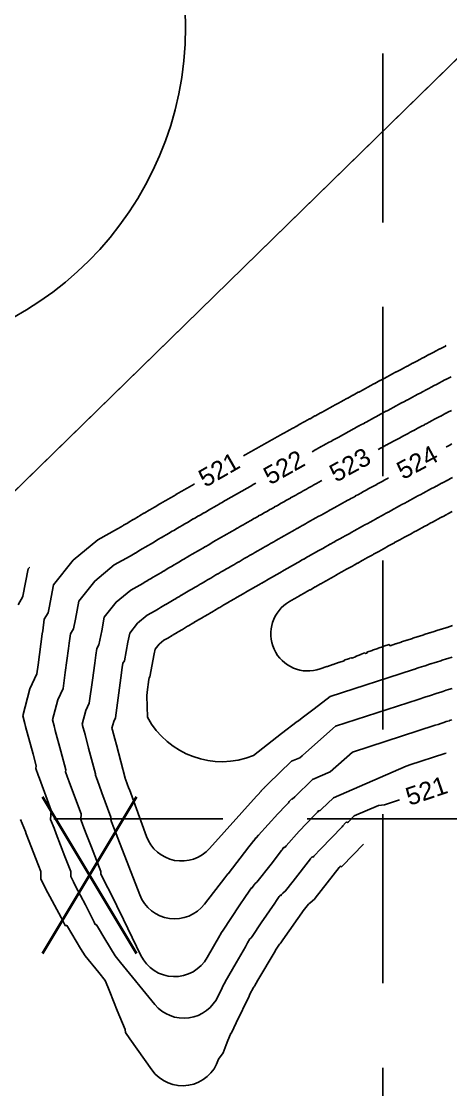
# Model space of a CAD drawing. Header units: feet. Extents: x 5163 to 12107, y -224 to 4120.
# Drawn here: x 6419.9 to 6477.1, y 1912.2 to 2054.4 of the extents above; entities that cross this region are included whole.
import ezdxf
from ezdxf.enums import TextEntityAlignment as Align

# ---------------------------------------------------------------- set-up
doc = ezdxf.new("R2010")
doc.units = ezdxf.units.FT
doc.linetypes.add('2003004C-A$0$BOUNDARY2', pattern=[1.3125, 1, -0.0625, 0.0625, -0.0625, 0.0625, -0.0625])
doc.linetypes.add('HIDDEN', pattern=[0.375, 0.25, -0.125])
for name, color, linetype in [('2003004C-A$0$3A-BERMS', 1, 'Continuous'), ('2003004C-A$0$3A-BND', 6, '2003004C-A$0$BOUNDARY2'), ('2003004C-A$0$3A-LOTNO', 7, 'Continuous'), ('2003004C-A$0$3A-WELL_ROAD', 1, 'Continuous'), ('2003004C-A$0$BND-WELL#1', 6, 'Continuous'), ('2003004C-A$0$XWTP', 15, 'Continuous'), ('grid', 254, 'Continuous')]:
    doc.layers.add(name, color=color, linetype=linetype)
doc.styles.add('2003004C-A$0$L100', font='simplex', dxfattribs={"height": 4})
doc.styles.add('2003004C-A$0$Standard', font='txt')
doc.styles.get("Standard").update_dxf_attribs({"font": 'ARIAL.TTF'})

# ---------------------------------------------------------------- blocks, each defined once
blk = doc.blocks.new('2003004C-A$0$lota')
at = {"style": '2003004C-A$0$Standard'}
blk.add_attdef('LOTDES', text='', height=0.0833, dxfattribs=at).set_placement((0, 0), align=Align.CENTER)
at = {"style": '2003004C-A$0$Standard', "flags": 1}
for tag in ['LOTAINF', 'LOTAAC', 'LOTASF']:
    blk.add_attdef(tag, text='', height=0.000000105, dxfattribs=at).set_placement((-0.03768, 0), align=Align.CENTER)

msp = doc.modelspace()

# ---------------------------------------------------------------- linework, layer by layer
at = {"layer": '2003004C-A$0$3A-BERMS', "color": 43, "linetype": 'Continuous'}
for points, elevation in [([(6476.54, 2011.2), (6476.47, 2011.16), (6476.47, 2011.16), (6476.45, 2011.15), (6475.74, 2010.78), (6475.74, 2010.78), (6475.72, 2010.77), (6475.02, 2010.4), (6475.01, 2010.4), (6474.99, 2010.39), (6474.29, 2010.02), (6474.29, 2010.02), (6474.26, 2010.01), (6473.57, 2009.64), (6473.56, 2009.64), (6473.54, 2009.63), (6472.84, 2009.26), (6472.83, 2009.25), (6472.81, 2009.24), (6472.11, 2008.88), (6472.1, 2008.87), (6472.08, 2008.86), (6471.39, 2008.49), (6471.38, 2008.48), (6471.36, 2008.48), (6470.67, 2008.11), (6470.65, 2008.1), (6470.63, 2008.09), (6469.94, 2007.72), (6469.92, 2007.71), (6469.9, 2007.71), (6469.22, 2007.34), (6469.2, 2007.33), (6469.18, 2007.32), (6468.5, 2006.95), (6468.47, 2006.94), (6468.45, 2006.93), (6467.77, 2006.56), (6467.75, 2006.55), (6467.73, 2006.54), (6467.05, 2006.18), (6467.03, 2006.16), (6467.01, 2006.16), (6466.33, 2005.79), (6466.3, 2005.78), (6466.28, 2005.77), (6465.61, 2005.4), (6465.58, 2005.39), (6465.56, 2005.38), (6464.89, 2005.01), (6464.86, 2005), (6464.84, 2004.99), (6464.17, 2004.62), (6464.13, 2004.61), (6464.11, 2004.6), (6463.45, 2004.23), (6463.41, 2004.21), (6463.39, 2004.21), (6462.73, 2003.84), (6462.69, 2003.82), (6462.67, 2003.81), (6462.01, 2003.45), (6461.97, 2003.43), (6461.95, 2003.42), (6461.29, 2003.06), (6461.25, 2003.04), (6461.23, 2003.03), (6460.57, 2002.67), (6460.53, 2002.64), (6460.51, 2002.63), (6459.85, 2002.27), (6459.81, 2002.25), (6459.79, 2002.24), (6459.14, 2001.88), (6459.09, 2001.85), (6459.07, 2001.85), (6458.42, 2001.48), (6458.37, 2001.46), (6458.35, 2001.45), (6457.7, 2001.09), (6457.65, 2001.06), (6457.63, 2001.05), (6456.98, 2000.69), (6456.93, 2000.66), (6456.91, 2000.66), (6456.56, 2000.46), (6456.53, 2000.44), (6456.24, 2000.28), (6456.22, 2000.27), (6456.2, 2000.26), (6455.55, 1999.9), (6455.5, 1999.87), (6455.48, 1999.86), (6454.84, 1999.5), (6454.78, 1999.47), (6454.76, 1999.46), (6454.12, 1999.1), (6454.06, 1999.07), (6454.05, 1999.06), (6453.41, 1998.7), (6453.35, 1998.67), (6453.33, 1998.66), (6452.69, 1998.3), (6452.63, 1998.27), (6452.61, 1998.26), (6451.98, 1997.9), (6451.92, 1997.87), (6451.9, 1997.86), (6451.26, 1997.5), (6451.2, 1997.47), (6451.18, 1997.46), (6450.55, 1997.1), (6450.49, 1997.07), (6450.47, 1997.06), (6449.84, 1996.7), (6449.77, 1996.66), (6449.76, 1996.66), (6449.56, 1996.54)], 521), ([(6477.2, 2007.06), (6476.61, 2006.75), (6476.5, 2006.69), (6476.48, 2006.68), (6475.89, 2006.37), (6475.77, 2006.31), (6475.75, 2006.3), (6475.17, 2005.99), (6475.05, 2005.92), (6475.03, 2005.92), (6474.44, 2005.61), (6474.32, 2005.54), (6474.31, 2005.53), (6473.72, 2005.23), (6473.6, 2005.16), (6473.58, 2005.15), (6473, 2004.84), (6472.88, 2004.78), (6472.86, 2004.77), (6472.28, 2004.46), (6472.15, 2004.39), (6472.14, 2004.39), (6471.56, 2004.08), (6471.43, 2004.01), (6471.41, 2004), (6470.84, 2003.69), (6470.71, 2003.62), (6470.69, 2003.62), (6470.12, 2003.31), (6469.99, 2003.24), (6469.97, 2003.23), (6469.4, 2002.92), (6469.27, 2002.85), (6469.25, 2002.84), (6468.68, 2002.54), (6468.55, 2002.46), (6468.53, 2002.46), (6467.96, 2002.15), (6467.82, 2002.08), (6467.81, 2002.07), (6467.25, 2001.76), (6467.1, 2001.69), (6467.09, 2001.68), (6466.53, 2001.38), (6466.39, 2001.3), (6466.37, 2001.29), (6465.81, 2000.99), (6465.67, 2000.91), (6465.65, 2000.9), (6465.09, 2000.6), (6464.95, 2000.52), (6464.93, 2000.51), (6464.38, 2000.21), (6464.23, 2000.13), (6464.21, 2000.12), (6463.66, 1999.82), (6463.51, 1999.74), (6463.5, 1999.73), (6462.95, 1999.43), (6462.79, 1999.35), (6462.78, 1999.34), (6462.23, 1999.04), (6462.08, 1998.95), (6462.06, 1998.95), (6461.52, 1998.65), (6461.36, 1998.56), (6461.34, 1998.55), (6460.8, 1998.26), (6460.64, 1998.17), (6460.63, 1998.16), (6460.09, 1997.86), (6459.93, 1997.77), (6459.91, 1997.77), (6459.38, 1997.47), (6459.21, 1997.38), (6459.2, 1997.37), (6458.68, 1997.09)], 522), ([(6477.24, 2002.59), (6476.77, 2002.33), (6476.54, 2002.21), (6476.52, 2002.21), (6476.05, 2001.96), (6475.82, 2001.83), (6475.8, 2001.83), (6475.33, 2001.58), (6475.1, 2001.45), (6475.08, 2001.44), (6474.61, 2001.19), (6474.38, 2001.07), (6474.36, 2001.06), (6473.9, 2000.81), (6473.66, 2000.69), (6473.64, 2000.68), (6473.18, 2000.43), (6472.94, 2000.3), (6472.92, 2000.3), (6472.46, 2000.05), (6472.22, 1999.92), (6472.2, 1999.91), (6471.75, 1999.67), (6471.5, 1999.53), (6471.49, 1999.53), (6471.03, 1999.28), (6470.78, 1999.15), (6470.77, 1999.14), (6470.31, 1998.9), (6470.06, 1998.76), (6470.05, 1998.76), (6469.6, 1998.51), (6469.35, 1998.38), (6469.33, 1998.37), (6468.88, 1998.13), (6468.63, 1997.99), (6468.62, 1997.99), (6468.17, 1997.74), (6467.91, 1997.6), (6467.9, 1997.6), (6467.51, 1997.38)], 523), ([(6477.3, 1998.12), (6476.94, 1997.93), (6476.59, 1997.74), (6476.58, 1997.74), (6476.54, 1997.71)], 524), ([(6477.33, 1989.12), (6476.75, 1988.81), (6476.74, 1988.8), (6476.62, 1988.74), (6476.04, 1988.42), (6476.03, 1988.42), (6475.91, 1988.36), (6475.33, 1988.04), (6475.33, 1988.04), (6475.21, 1987.98), (6474.62, 1987.66), (6474.62, 1987.66), (6474.5, 1987.6), (6473.91, 1987.28), (6473.91, 1987.28), (6473.8, 1987.22), (6473.21, 1986.9), (6473.2, 1986.9), (6473.09, 1986.84), (6472.5, 1986.51), (6472.5, 1986.51), (6472.39, 1986.45), (6471.79, 1986.13), (6471.79, 1986.13), (6471.69, 1986.07), (6471.09, 1985.75), (6471.09, 1985.74), (6470.98, 1985.69), (6470.38, 1985.36), (6470.38, 1985.36), (6470.28, 1985.3), (6469.68, 1984.98), (6469.68, 1984.97), (6469.58, 1984.92), (6468.97, 1984.59), (6468.97, 1984.59), (6468.88, 1984.54), (6468.27, 1984.2), (6468.27, 1984.2), (6468.18, 1984.15), (6467.57, 1983.81), (6467.56, 1983.81), (6467.47, 1983.76), (6466.86, 1983.43), (6466.86, 1983.43), (6466.77, 1983.38), (6466.16, 1983.04), (6466.16, 1983.04), (6466.07, 1982.99), (6465.46, 1982.65), (6465.46, 1982.65), (6465.37, 1982.6), (6464.76, 1982.26), (6464.75, 1982.26), (6464.71, 1982.23), (6464.37, 1982.04), (6464.33, 1982.02), (6464.06, 1981.87), (6464.05, 1981.87), (6463.97, 1981.82), (6463.35, 1981.48), (6463.35, 1981.48), (6463.28, 1981.43), (6462.65, 1981.09), (6462.65, 1981.08), (6462.58, 1981.04), (6461.95, 1980.69), (6461.95, 1980.69), (6461.88, 1980.65), (6461.25, 1980.3), (6461.25, 1980.3), (6461.18, 1980.26), (6460.55, 1979.91), (6460.55, 1979.91), (6460.49, 1979.87), (6459.86, 1979.51), (6459.85, 1979.51), (6459.79, 1979.48), (6459.16, 1979.12), (6459.16, 1979.12), (6459.09, 1979.08), (6458.46, 1978.72), (6458.46, 1978.72), (6458.4, 1978.69), (6457.76, 1978.33), (6457.76, 1978.33), (6457.7, 1978.29), (6457.06, 1977.93), (6457.06, 1977.93), (6457.01, 1977.9), (6456.37, 1977.53), (6456.37, 1977.53), (6456.31, 1977.5), (6455.69, 1977.15)], 526), ([(6421.01, 1981.69), (6421.02, 1981.69), (6420.86, 1981.48), (6420.16, 1977.86), (6420.15, 1977.8), (6419.51, 1976.72)], 520), ([(6446.19, 1924.68), (6446.29, 1924.87), (6446.7, 1925.74), (6446.87, 1926.11), (6446.97, 1926.26), (6447.01, 1926.31), (6447.12, 1926.51), (6448.55, 1929.07), (6449.8, 1931.18), (6450.1, 1931.71), (6450.39, 1932.23), (6450.5, 1932.34), (6450.57, 1932.39), (6450.68, 1932.56), (6451.89, 1934.4), (6453.73, 1937.01), (6453.95, 1937.34), (6454.31, 1937.88), (6454.41, 1938.03), (6454.52, 1938), (6454.63, 1938.15), (6454.78, 1938.34), (6455.16, 1938.64), (6456.16, 1939.93), (6458.45, 1942.88), (6458.49, 1942.93), (6458.57, 1943.04), (6458.68, 1943.17), (6458.82, 1943.12), (6458.93, 1943.25), (6459.83, 1944.25), (6462.67, 1947.18), (6462.78, 1947.3), (6463.13, 1947.69), (6463.24, 1947.8), (6463.41, 1947.73), (6463.53, 1947.84), (6464.31, 1948.6), (6467.53, 1950), (6468.32, 1950.07), (6470.34, 1950.75)], 521), ([(6446.82, 1917.07), (6447.25, 1918.15), (6447.46, 1918.7), (6447.8, 1919.58), (6447.83, 1919.67), (6447.89, 1919.67), (6447.93, 1919.75), (6448.55, 1921.09), (6450.28, 1924.6), (6450.41, 1924.87), (6450.87, 1925.77), (6450.93, 1925.86), (6450.99, 1925.89), (6451.02, 1925.95), (6451.45, 1926.73), (6453.76, 1930.61), (6453.83, 1930.74), (6454.36, 1931.55), (6454.43, 1931.63), (6454.51, 1931.68), (6454.53, 1931.72), (6454.8, 1932.13), (6457.64, 1936.16), (6457.67, 1936.21), (6458.2, 1936.85), (6458.31, 1936.95), (6458.4, 1937.01), (6458.41, 1937.02), (6458.43, 1937.05), (6458.99, 1937.51), (6459.11, 1937.66), (6462.29, 1941.74), (6462.29, 1941.75), (6462.41, 1941.9), (6462.41, 1941.91), (6462.61, 1941.85), (6462.62, 1941.85), (6462.68, 1941.91), (6465.52, 1944.84)], 520)]:
    msp.add_lwpolyline(points, dxfattribs=dict(at, elevation=elevation))
for points, elevation in [([(6468.88, 1993.6), (6468.73, 1993.52), (6468.72, 1993.52), (6468.39, 1993.34), (6468.02, 1993.13), (6468.01, 1993.13), (6467.68, 1992.95), (6467.31, 1992.75), (6467.3, 1992.74), (6466.97, 1992.56), (6466.6, 1992.36), (6466.59, 1992.35), (6466.26, 1992.18), (6465.88, 1991.97), (6465.87, 1991.96), (6465.55, 1991.79), (6465.17, 1991.58), (6465.16, 1991.57), (6464.85, 1991.4), (6464.46, 1991.19), (6464.45, 1991.18), (6464.14, 1991.01), (6463.75, 1990.8), (6463.74, 1990.79), (6463.43, 1990.62), (6463.04, 1990.41), (6463.04, 1990.4), (6462.72, 1990.23), (6462.34, 1990.01), (6462.33, 1990.01), (6462.02, 1989.84), (6461.63, 1989.62), (6461.62, 1989.62), (6461.45, 1989.52), (6461.23, 1989.4), (6461.09, 1989.33), (6460.92, 1989.23), (6460.91, 1989.22), (6460.61, 1989.05), (6460.21, 1988.83), (6460.2, 1988.83), (6459.9, 1988.66), (6459.5, 1988.44), (6459.5, 1988.44), (6459.2, 1988.27), (6458.8, 1988.04), (6458.79, 1988.04), (6458.49, 1987.87), (6458.09, 1987.65), (6458.08, 1987.65), (6457.79, 1987.48), (6457.39, 1987.25), (6457.38, 1987.25), (6457.08, 1987.08), (6456.68, 1986.86), (6456.67, 1986.85), (6456.38, 1986.69), (6455.98, 1986.46), (6455.97, 1986.45), (6455.68, 1986.29), (6455.27, 1986.06), (6455.26, 1986.06), (6454.97, 1985.89), (6454.57, 1985.66), (6454.56, 1985.66), (6454.27, 1985.5), (6453.86, 1985.26), (6453.85, 1985.26), (6453.57, 1985.1), (6453.16, 1984.86), (6453.15, 1984.86), (6452.87, 1984.7), (6452.46, 1984.46), (6452.45, 1984.46), (6452.17, 1984.3), (6451.75, 1984.06), (6451.75, 1984.06), (6451.47, 1983.9), (6451.05, 1983.66), (6451.04, 1983.66), (6450.77, 1983.5), (6450.35, 1983.26), (6450.34, 1983.25), (6450.07, 1983.1), (6449.65, 1982.86), (6449.64, 1982.85), (6449.37, 1982.69), (6448.95, 1982.45), (6448.94, 1982.45), (6448.67, 1982.29), (6448.25, 1982.05), (6448.24, 1982.04), (6447.97, 1981.89), (6447.55, 1981.64), (6447.54, 1981.64), (6447.27, 1981.49), (6446.85, 1981.24), (6446.84, 1981.23), (6446.58, 1981.08), (6446.15, 1980.83), (6446.14, 1980.83), (6445.88, 1980.68), (6445.45, 1980.43), (6445.44, 1980.42), (6445.18, 1980.27), (6444.75, 1980.02), (6444.74, 1980.02), (6444.49, 1979.87), (6444.05, 1979.61), (6444.05, 1979.61), (6443.79, 1979.46), (6443.36, 1979.2), (6443.35, 1979.2), (6443.1, 1979.05), (6442.66, 1978.8), (6442.65, 1978.79), (6442.4, 1978.64), (6441.96, 1978.39), (6441.96, 1978.38), (6441.71, 1978.24), (6441.27, 1977.98), (6441.26, 1977.97), (6441.01, 1977.83), (6440.57, 1977.57), (6440.56, 1977.56), (6440.32, 1977.42), (6439.88, 1977.15), (6439.87, 1977.15), (6439.63, 1977.01), (6439.18, 1976.74), (6439.17, 1976.74), (6438.93, 1976.6), (6438.49, 1976.33), (6438.48, 1976.33), (6438.24, 1976.19), (6437.79, 1975.92), (6436.73, 1975.33), (6435.43, 1974.26), (6434.38, 1972.93), (6434.15, 1971.72), (6433.67, 1969.25), (6433.48, 1968.93), (6433.4, 1968.38), (6433.22, 1967), (6433.03, 1965.64), (6432.49, 1961.68), (6432.25, 1961.19), (6432.02, 1960.29), (6432.09, 1960.04), (6432.4, 1958.88), (6432.62, 1958.07), (6433.8, 1953.64), (6433.79, 1953.61), (6433.82, 1953.52), (6434.28, 1952.27), (6434.34, 1952.12), (6436.61, 1945.89, 0.566515), (6445.03, 1944.27), (6451.27, 1951.24), (6451.45, 1951.43), (6451.88, 1951.9), (6451.91, 1951.93), (6452.33, 1952.4), (6452.35, 1952.39), (6452.8, 1952.83), (6455.96, 1955.88), (6457.06, 1956.36), (6457.34, 1956.61), (6457.46, 1956.69), (6461.82, 1960.54), (6472.81, 1964.12), (6473.09, 1964.21), (6473.09, 1964.21), (6473.57, 1964.37), (6473.84, 1964.45), (6473.85, 1964.46), (6474.32, 1964.61), (6474.59, 1964.7), (6474.6, 1964.7), (6475.07, 1964.85), (6475.35, 1964.94), (6475.35, 1964.94), (6475.82, 1965.09), (6476.1, 1965.18), (6476.11, 1965.19), (6476.57, 1965.33), (6476.86, 1965.42), (6476.86, 1965.43), (6477.33, 1965.58)], 524), ([(6477.37, 1993.65), (6477.13, 1993.52), (6476.66, 1993.27), (6476.65, 1993.27), (6476.42, 1993.14), (6475.95, 1992.89), (6475.94, 1992.89), (6475.71, 1992.76), (6475.24, 1992.51), (6475.23, 1992.51), (6475, 1992.38), (6474.52, 1992.13), (6474.52, 1992.13), (6474.29, 1992), (6473.81, 1991.75), (6473.81, 1991.74), (6473.58, 1991.62), (6473.1, 1991.36), (6473.1, 1991.36), (6472.87, 1991.24), (6472.39, 1990.98), (6472.39, 1990.98), (6472.16, 1990.86), (6471.68, 1990.6), (6471.68, 1990.59), (6471.45, 1990.47), (6470.97, 1990.21), (6470.97, 1990.21), (6470.75, 1990.09), (6470.26, 1989.83), (6470.26, 1989.82), (6470.04, 1989.7), (6469.55, 1989.44), (6469.55, 1989.44), (6469.33, 1989.32), (6468.85, 1989.05), (6468.84, 1989.05), (6468.63, 1988.93), (6468.14, 1988.67), (6468.13, 1988.66), (6467.92, 1988.55), (6467.43, 1988.28), (6467.42, 1988.28), (6467.22, 1988.16), (6466.72, 1987.89), (6466.72, 1987.89), (6466.51, 1987.77), (6466.02, 1987.5), (6466.01, 1987.5), (6465.81, 1987.39), (6465.31, 1987.11), (6465.3, 1987.11), (6465.1, 1987), (6464.6, 1986.72), (6464.6, 1986.72), (6464.4, 1986.61), (6463.9, 1986.33), (6463.89, 1986.33), (6463.7, 1986.22), (6463.19, 1985.94), (6463.19, 1985.94), (6463.08, 1985.88), (6462.8, 1985.72), (6462.71, 1985.67), (6462.49, 1985.55), (6462.48, 1985.55), (6462.29, 1985.44), (6461.78, 1985.16), (6461.78, 1985.15), (6461.59, 1985.05), (6461.08, 1984.76), (6461.07, 1984.76), (6460.89, 1984.66), (6460.38, 1984.37), (6460.37, 1984.37), (6460.19, 1984.26), (6459.67, 1983.97), (6459.67, 1983.97), (6459.48, 1983.87), (6458.97, 1983.58), (6458.96, 1983.58), (6458.78, 1983.48), (6458.27, 1983.18), (6458.26, 1983.18), (6458.08, 1983.08), (6457.57, 1982.79), (6457.56, 1982.79), (6457.38, 1982.69), (6456.86, 1982.39), (6456.86, 1982.39), (6456.69, 1982.29), (6456.16, 1981.99), (6456.16, 1981.99), (6455.99, 1981.89), (6455.46, 1981.6), (6455.46, 1981.59), (6455.29, 1981.5), (6454.76, 1981.2), (6454.76, 1981.2), (6454.59, 1981.1), (6454.06, 1980.8), (6454.06, 1980.8), (6453.89, 1980.7), (6453.36, 1980.4), (6453.36, 1980.4), (6453.2, 1980.3), (6452.66, 1980), (6452.66, 1980), (6452.5, 1979.91), (6451.97, 1979.6), (6451.96, 1979.6), (6451.8, 1979.51), (6451.27, 1979.2), (6451.26, 1979.2), (6451.11, 1979.11), (6450.57, 1978.8), (6450.57, 1978.79), (6450.41, 1978.7), (6449.87, 1978.39), (6449.87, 1978.39), (6449.72, 1978.3), (6449.18, 1977.99), (6449.17, 1977.99), (6449.02, 1977.9), (6448.48, 1977.59), (6448.48, 1977.58), (6448.33, 1977.5), (6447.78, 1977.18), (6447.78, 1977.18), (6447.63, 1977.1), (6447.09, 1976.78), (6447.09, 1976.78), (6446.94, 1976.69), (6446.39, 1976.37), (6446.39, 1976.37), (6446.25, 1976.29), (6445.7, 1975.97), (6445.7, 1975.96), (6445.56, 1975.88), (6445.01, 1975.56), (6445, 1975.56), (6444.86, 1975.48), (6444.31, 1975.15), (6444.31, 1975.15), (6444.17, 1975.07), (6443.62, 1974.74), (6443.61, 1974.74), (6443.48, 1974.67), (6442.93, 1974.34), (6442.92, 1974.33), (6442.79, 1974.26), (6442.23, 1973.93), (6442.23, 1973.93), (6442.1, 1973.85), (6441.54, 1973.52), (6441.54, 1973.52), (6441.41, 1973.44), (6440.85, 1973.11), (6440.85, 1973.11), (6440.72, 1973.03), (6440.16, 1972.7), (6440.15, 1972.7), (6440.03, 1972.62), (6439.47, 1972.29), (6438.94, 1971.99), (6438.29, 1971.46), (6437.76, 1970.79), (6437.64, 1970.19), (6437.05, 1967.11), (6436.97, 1966.99), (6436.94, 1966.77), (6436.71, 1965.06), (6436.65, 1964.61), (6436.75, 1961.74, 0.379356), (6450.86, 1956.63), (6454.61, 1959.58), (6456.68, 1961.19), (6456.87, 1961.26), (6457.35, 1961.65), (6458.96, 1962.87), (6461.09, 1964.5), (6472.06, 1968.06), (6472.21, 1968.11), (6472.22, 1968.11), (6472.81, 1968.3), (6472.97, 1968.35), (6472.97, 1968.36), (6473.57, 1968.55), (6473.73, 1968.6), (6473.73, 1968.6), (6474.32, 1968.79), (6474.48, 1968.84), (6474.49, 1968.84), (6475.08, 1969.03), (6475.24, 1969.08), (6475.25, 1969.09), (6475.83, 1969.27), (6476, 1969.33), (6476, 1969.33), (6476.59, 1969.51), (6476.76, 1969.57), (6476.76, 1969.57), (6477.34, 1969.75)], 525), ([(6443.01, 1992.8), (6442.73, 1992.65), (6442.66, 1992.6), (6442.64, 1992.59), (6442.03, 1992.24), (6441.95, 1992.19), (6441.93, 1992.19), (6441.32, 1991.83), (6441.24, 1991.78), (6441.22, 1991.78), (6440.61, 1991.42), (6440.53, 1991.37), (6440.51, 1991.36), (6439.9, 1991.01), (6439.82, 1990.96), (6439.81, 1990.95), (6439.2, 1990.6), (6439.12, 1990.55), (6439.1, 1990.54), (6438.49, 1990.19), (6438.41, 1990.14), (6438.39, 1990.13), (6437.79, 1989.77), (6437.7, 1989.72), (6437.69, 1989.72), (6437.08, 1989.36), (6437, 1989.31), (6436.98, 1989.3), (6436.38, 1988.95), (6436.29, 1988.9), (6436.27, 1988.89), (6435.67, 1988.53), (6435.58, 1988.48), (6435.57, 1988.47), (6434.97, 1988.12), (6434.88, 1988.07), (6434.86, 1988.06), (6434.27, 1987.7), (6434.18, 1987.65), (6434.16, 1987.64), (6433.56, 1987.29), (6433.47, 1987.23), (6433.45, 1987.23), (6432.86, 1986.87), (6432.77, 1986.82), (6430.12, 1985.35), (6426.86, 1982.67), (6424.24, 1979.35), (6423.65, 1976.32), (6423.53, 1975.66), (6423, 1974.78), (6422.79, 1973.23), (6422.73, 1972.85), (6422.17, 1968.71), (6422.01, 1967.53), (6421.06, 1965.52), (6420.13, 1961.93), (6420.41, 1960.9), (6420.51, 1960.52), (6421.5, 1956.83), (6421.91, 1955.28), (6421.87, 1954.94), (6422.19, 1954.04), (6422.36, 1953.59), (6423.38, 1950.78), (6423.92, 1949.31), (6423.85, 1948.13), (6424.31, 1946.96), (6424.59, 1946.23), (6425.75, 1943.23), (6426.52, 1941.23), (6426.52, 1940.89), (6426.55, 1940.54), (6426.88, 1939.85), (6427.17, 1939.28), (6428.51, 1936.79), (6429.63, 1934.47), (6429.77, 1934.18), (6429.91, 1934.18), (6430.09, 1933.88), (6431.07, 1932.26), (6432.44, 1929.97), (6433.16, 1929.09), (6437.71, 1923.52, 0.559004), (6446.19, 1924.68)], 521), ([(6451.2, 1992.9), (6450.84, 1992.7), (6450.66, 1992.59), (6450.65, 1992.59), (6450.13, 1992.29), (6449.95, 1992.19), (6449.94, 1992.19), (6449.42, 1991.89), (6449.24, 1991.79), (6449.23, 1991.78), (6448.72, 1991.49), (6448.53, 1991.38), (6448.52, 1991.38), (6448.01, 1991.09), (6447.82, 1990.98), (6447.81, 1990.97), (6447.3, 1990.68), (6447.12, 1990.58), (6447.1, 1990.57), (6446.6, 1990.28), (6446.41, 1990.17), (6446.39, 1990.16), (6445.89, 1989.87), (6445.7, 1989.76), (6445.69, 1989.76), (6445.18, 1989.47), (6444.99, 1989.36), (6444.98, 1989.35), (6444.48, 1989.06), (6444.29, 1988.95), (6444.27, 1988.94), (6443.78, 1988.65), (6443.58, 1988.54), (6443.57, 1988.54), (6443.07, 1988.25), (6442.88, 1988.13), (6442.86, 1988.13), (6442.37, 1987.84), (6442.17, 1987.72), (6442.16, 1987.72), (6441.66, 1987.43), (6441.47, 1987.31), (6441.45, 1987.31), (6440.96, 1987.02), (6440.76, 1986.9), (6440.75, 1986.9), (6440.26, 1986.61), (6440.06, 1986.49), (6440.04, 1986.49), (6439.56, 1986.2), (6439.35, 1986.08), (6439.34, 1986.07), (6438.85, 1985.79), (6438.65, 1985.67), (6438.64, 1985.66), (6438.15, 1985.38), (6437.95, 1985.26), (6437.94, 1985.25), (6437.45, 1984.96), (6437.25, 1984.84), (6437.23, 1984.84), (6436.75, 1984.55), (6436.54, 1984.43), (6436.53, 1984.42), (6436.05, 1984.14), (6435.84, 1984.01), (6435.83, 1984.01), (6435.35, 1983.72), (6435.14, 1983.6), (6435.13, 1983.59), (6434.65, 1983.31), (6434.44, 1983.18), (6432.33, 1982.01), (6429.72, 1979.86), (6427.62, 1977.21), (6427.15, 1974.79), (6426.91, 1973.53), (6426.49, 1972.83), (6426.33, 1971.61), (6426.23, 1970.9), (6425.79, 1967.69), (6425.5, 1965.58), (6424.79, 1964.08), (6424.1, 1961.38), (6424.3, 1960.61), (6424.47, 1959.97), (6425.2, 1957.24), (6425.87, 1954.73), (6425.84, 1954.49), (6426.07, 1953.87), (6426.33, 1953.15), (6427.03, 1951.23), (6427.9, 1948.87), (6427.85, 1948.13), (6428.14, 1947.4), (6428.59, 1946.23), (6429.28, 1944.44), (6430.52, 1941.23), (6430.52, 1941.06), (6430.53, 1940.88), (6430.7, 1940.54), (6431.15, 1939.62), (6431.78, 1938.47), (6433.55, 1934.81), (6435.87, 1930.04, 0.604422), (6444.72, 1929.77), (6446.37, 1932.68), (6446.43, 1932.79), (6446.61, 1933.11), (6446.63, 1933.1), (6446.83, 1933.41), (6448.98, 1936.66), (6449.83, 1937.87), (6450.23, 1938.47), (6450.4, 1938.73), (6450.59, 1939.02), (6450.65, 1939), (6450.85, 1939.27), (6451.12, 1939.62), (6451.32, 1939.78), (6453.21, 1942.21), (6454.62, 1944.02), (6454.69, 1944.11), (6454.74, 1944.17), (6454.94, 1944.43), (6455.03, 1944.4), (6455.25, 1944.65), (6456.97, 1946.58), (6458.93, 1948.6), (6459.15, 1948.83), (6459.39, 1949.1), (6459.6, 1949.33), (6459.73, 1949.29), (6459.95, 1949.5), (6461.53, 1951.02), (6471.24, 1955.25, -0.02525), (6471.71, 1955.42), (6476.35, 1956.9), (6476.36, 1956.91), (6476.57, 1956.98)], 522), ([(6459.99, 1993.26), (6459.82, 1993.17), (6459.66, 1993.08), (6459.48, 1992.98), (6459.35, 1992.91), (6459.34, 1992.9), (6458.92, 1992.67), (6458.64, 1992.51), (6458.63, 1992.51), (6458.21, 1992.27), (6457.93, 1992.12), (6457.92, 1992.11), (6457.5, 1991.88), (6457.22, 1991.72), (6457.21, 1991.72), (6456.8, 1991.48), (6456.51, 1991.32), (6456.5, 1991.32), (6456.09, 1991.09), (6455.8, 1990.93), (6455.79, 1990.92), (6455.38, 1990.69), (6455.09, 1990.53), (6455.08, 1990.52), (6454.67, 1990.29), (6454.38, 1990.13), (6454.37, 1990.12), (6453.97, 1989.89), (6453.68, 1989.73), (6453.66, 1989.72), (6453.26, 1989.5), (6452.97, 1989.33), (6452.96, 1989.32), (6452.56, 1989.1), (6452.26, 1988.93), (6452.25, 1988.92), (6451.85, 1988.7), (6451.56, 1988.53), (6451.54, 1988.52), (6451.15, 1988.3), (6450.85, 1988.13), (6450.84, 1988.12), (6450.44, 1987.89), (6450.14, 1987.72), (6450.13, 1987.72), (6449.74, 1987.49), (6449.44, 1987.32), (6449.43, 1987.32), (6449.03, 1987.09), (6448.73, 1986.92), (6448.72, 1986.91), (6448.33, 1986.69), (6448.03, 1986.51), (6448.02, 1986.51), (6447.63, 1986.28), (6447.32, 1986.11), (6447.31, 1986.1), (6446.93, 1985.88), (6446.62, 1985.7), (6446.61, 1985.7), (6446.23, 1985.47), (6445.92, 1985.3), (6445.91, 1985.29), (6445.52, 1985.07), (6445.21, 1984.89), (6445.2, 1984.89), (6444.82, 1984.66), (6444.51, 1984.48), (6444.5, 1984.48), (6444.12, 1984.26), (6443.81, 1984.07), (6443.8, 1984.07), (6443.42, 1983.85), (6443.11, 1983.67), (6443.1, 1983.66), (6442.72, 1983.44), (6442.41, 1983.26), (6442.4, 1983.25), (6442.02, 1983.03), (6441.71, 1982.85), (6441.7, 1982.84), (6441.33, 1982.63), (6441.01, 1982.44), (6441, 1982.43), (6440.63, 1982.22), (6440.31, 1982.03), (6440.3, 1982.02), (6439.93, 1981.81), (6439.61, 1981.62), (6439.6, 1981.61), (6439.23, 1981.4), (6438.91, 1981.2), (6438.9, 1981.2), (6438.54, 1980.98), (6438.21, 1980.79), (6438.2, 1980.79), (6437.84, 1980.57), (6437.51, 1980.38), (6437.5, 1980.37), (6437.14, 1980.16), (6436.81, 1979.97), (6436.8, 1979.96), (6436.45, 1979.75), (6436.12, 1979.55), (6434.53, 1978.67), (6432.57, 1977.06), (6431, 1975.07), (6430.65, 1973.26), (6430.29, 1971.39), (6429.99, 1970.88), (6429.87, 1970), (6429.72, 1968.95), (6429.41, 1966.66), (6428.99, 1963.63), (6428.52, 1962.63), (6428.06, 1960.84), (6428.2, 1960.32), (6428.44, 1959.43), (6428.91, 1957.65), (6429.83, 1954.19), (6429.82, 1954.05), (6429.95, 1953.69), (6430.31, 1952.71), (6430.69, 1951.67), (6431.87, 1948.43), (6431.85, 1948.13), (6431.97, 1947.84), (6432.59, 1946.23), (6432.81, 1945.65), (6435.72, 1938.11, 0.585021), (6444.35, 1936.86), (6447.07, 1940.39), (6447.47, 1940.91), (6447.49, 1940.92), (6450.26, 1944.49), (6450.78, 1945.16), (6450.88, 1945.29), (6450.9, 1945.31), (6451.2, 1945.69), (6451.24, 1945.68), (6451.56, 1946.04), (6454.12, 1948.91), (6455.19, 1950.01), (6455.52, 1950.37), (6455.65, 1950.52), (6455.97, 1950.87), (6456.04, 1950.84), (6456.38, 1951.17), (6458.74, 1953.45), (6461.11, 1954.48), (6464.06, 1957.1), (6475.07, 1960.68), (6475.47, 1960.8), (6475.48, 1960.8), (6475.82, 1960.92), (6476.22, 1961.04), (6476.23, 1961.05), (6476.57, 1961.16), (6476.97, 1961.28), (6476.98, 1961.29), (6477.32, 1961.4)], 523), ([(6455.69, 1977.15, 0.914729), (6459.77, 1968.18), (6460.67, 1968.49), (6460.71, 1968.5), (6460.72, 1968.5), (6460.72, 1968.51), (6461.46, 1968.76), (6461.47, 1968.76), (6461.47, 1968.76), (6462.2, 1969.01), (6462.23, 1969.02), (6462.23, 1969.02), (6462.96, 1969.26), (6462.96, 1969.27), (6462.97, 1969.32), (6462.97, 1969.32), (6463.69, 1969.57), (6463.72, 1969.59), (6463.72, 1969.59), (6463.93, 1969.66), (6463.96, 1969.6), (6464.48, 1969.78), (6464.47, 1969.85), (6464.47, 1969.85), (6465.2, 1970.11), (6465.22, 1970.12), (6465.22, 1970.12), (6465.73, 1970.3), (6465.8, 1970.22), (6466.01, 1970.29), (6465.98, 1970.39), (6465.98, 1970.39), (6466.7, 1970.64), (6466.73, 1970.65), (6466.73, 1970.65), (6467.45, 1970.91), (6467.48, 1970.92), (6467.48, 1970.92), (6468.2, 1971.17), (6468.23, 1971.19), (6468.23, 1971.19), (6468.95, 1971.44), (6468.96, 1971.44), (6469.07, 1971.27), (6469.07, 1971.27), (6469.79, 1971.5), (6469.83, 1971.52), (6469.83, 1971.52), (6470.55, 1971.75), (6470.59, 1971.76), (6470.59, 1971.76), (6471.31, 1972), (6471.35, 1972.01), (6471.35, 1972.01), (6472.06, 1972.24), (6472.11, 1972.25), (6472.11, 1972.26), (6472.82, 1972.49), (6472.87, 1972.5), (6472.87, 1972.5), (6473.58, 1972.73), (6473.63, 1972.74), (6473.63, 1972.74), (6474.34, 1972.97), (6474.39, 1972.99), (6474.39, 1972.99), (6475.1, 1973.21), (6475.15, 1973.23), (6475.15, 1973.23), (6475.86, 1973.45), (6475.91, 1973.47), (6475.91, 1973.47), (6476.62, 1973.7), (6476.67, 1973.71), (6476.67, 1973.71), (6477.37, 1973.94)], 526), ([(6419.85, 1948.13), (6420.48, 1946.52), (6420.59, 1946.23), (6422.21, 1942.02), (6422.52, 1941.23), (6422.52, 1940.73), (6422.56, 1940.19), (6423.07, 1939.16), (6423.18, 1938.93), (6425.24, 1935.11), (6425.72, 1934.13), (6425.77, 1934.01), (6426.02, 1934.01), (6426.09, 1933.88), (6427.84, 1930.96), (6428.44, 1929.97), (6430.25, 1927.75), (6431.1, 1926.71), (6431.45, 1925.87), (6431.72, 1925.19), (6432.73, 1922.72), (6433.77, 1920.19), (6433.83, 1919.78), (6434.42, 1918.95), (6437.34, 1914.81, 0.624429), (6446.21, 1916.24), (6446.82, 1917.07)], 520)]:
    msp.add_lwpolyline(points, format="xyb", dxfattribs=dict(at, elevation=elevation))
at = {"layer": '2003004C-A$0$3A-BND', "color": 7, "linetype": 'Continuous'}
msp.add_lwpolyline([(6315.04, 2238.78), (6492.85, 2063.91), (6268.58, 1844.93)], dxfattribs=at)
at = {"layer": '2003004C-A$0$3A-WELL_ROAD', "color": 7, "linetype": 'Continuous'}
msp.add_arc((6378.32, 1826.3), 90, 44.3155, 134.3155, dxfattribs=at)
at = {"layer": '2003004C-A$0$BND-WELL#1', "color": 7, "linetype": 'Continuous', "ltscale": 0.01}
msp.add_line((6492.85, 2063.91), (6268.58, 1844.93), dxfattribs=at)
at = {"layer": '2003004C-A$0$XWTP', "color": 7, "linetype": 'Continuous'}
msp.add_circle((6397.82, 2053.59), 44, dxfattribs=at)
at = {"layer": 'grid', "color": 252, "linetype": 'HIDDEN', "ltscale": 90}
for p, q in [((6468.09, 4007.6), (6468.09, 214.43)), ((5276.78, 1948.24), (11993.45, 1948.24))]:
    msp.add_line(p, q, dxfattribs=at)

# ---------------------------------------------------------------- block references
at = {"layer": '2003004C-A$0$3A-LOTNO', "color": 7, "linetype": 'Continuous'}
ref = msp.add_blockref('2003004C-A$0$lota', (6399.58, 1930.31), dxfattribs=dict(at, xscale=250, yscale=250, zscale=250))
ref.add_attrib('LOTDES', '73-X', dxfattribs={"height": 20.825, "style": '2003004C-A$0$L100'}).set_placement((6399.58, 1930.31), align=Align.CENTER)

# ---------------------------------------------------------------- texts
at = {"layer": '2003004C-A$0$3A-BERMS', "color": 43, "linetype": 'Continuous', "char_height": 2.4, "attachment_point": 5}
for s, insert, rotation in [('{524}', (6472.7, 1995.67, 524), 28.3067), ('{521}', (6446.28, 1994.68, 521), 29.8305), ('{522}', (6454.94, 1995, 522), 29.3226), ('{523}', (6463.74, 1995.33, 523), 28.8147), ('{521}', (6473.92, 1951.95, 521), 18.5324)]:
    msp.add_mtext(s, dxfattribs=dict(at, insert=insert, rotation=rotation))

doc.saveas('drawing.dxf')
